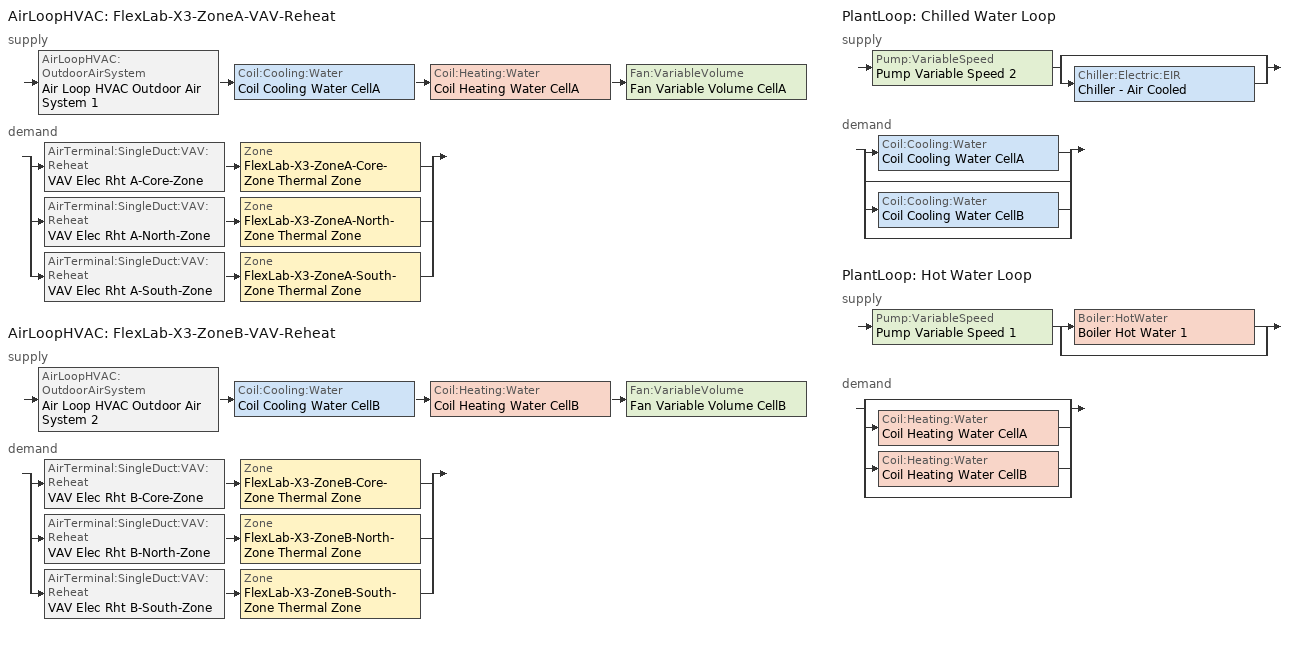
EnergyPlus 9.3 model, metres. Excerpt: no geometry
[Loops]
AirLoopHVAC 'FlexLab-X3-ZoneA-VAV-Reheat'
 supply: AirLoopHVAC:OutdoorAirSystem 'Air Loop HVAC Outdoor Air System 1' > Coil:Cooling:Water 'Coil Cooling Water CellA' > Coil:Heating:Water 'Coil Heating Water CellA' > Fan:VariableVolume 'Fan Variable Volume CellA'
 demand: split
  | AirTerminal:SingleDuct:VAV:Reheat 'VAV Elec Rht A-Core-Zone' > Zone 'FlexLab-X3-ZoneA-Core-Zone Thermal Zone'
  | AirTerminal:SingleDuct:VAV:Reheat 'VAV Elec Rht A-North-Zone' > Zone 'FlexLab-X3-ZoneA-North-Zone Thermal Zone'
  | AirTerminal:SingleDuct:VAV:Reheat 'VAV Elec Rht A-South-Zone' > Zone 'FlexLab-X3-ZoneA-South-Zone Thermal Zone'
AirLoopHVAC 'FlexLab-X3-ZoneB-VAV-Reheat'
 supply: AirLoopHVAC:OutdoorAirSystem 'Air Loop HVAC Outdoor Air System 2' > Coil:Cooling:Water 'Coil Cooling Water CellB' > Coil:Heating:Water 'Coil Heating Water CellB' > Fan:VariableVolume 'Fan Variable Volume CellB'
 demand: split
  | AirTerminal:SingleDuct:VAV:Reheat 'VAV Elec Rht B-Core-Zone' > Zone 'FlexLab-X3-ZoneB-Core-Zone Thermal Zone'
  | AirTerminal:SingleDuct:VAV:Reheat 'VAV Elec Rht B-North-Zone' > Zone 'FlexLab-X3-ZoneB-North-Zone Thermal Zone'
  | AirTerminal:SingleDuct:VAV:Reheat 'VAV Elec Rht B-South-Zone' > Zone 'FlexLab-X3-ZoneB-South-Zone Thermal Zone'
PlantLoop 'Chilled Water Loop'
 supply: Pump:VariableSpeed 'Pump Variable Speed 2' > split
  | bypass
  | Chiller:Electric:EIR 'Chiller - Air Cooled'
 demand: split
  | Coil:Cooling:Water 'Coil Cooling Water CellA'
  | bypass
  | Coil:Cooling:Water 'Coil Cooling Water CellB'
  | bypass
PlantLoop 'Hot Water Loop'
 supply: Pump:VariableSpeed 'Pump Variable Speed 1' > split
  | Boiler:HotWater 'Boiler Hot Water 1'
  | bypass
 demand: split
  | bypass
  | Coil:Heating:Water 'Coil Heating Water CellA'
  | Coil:Heating:Water 'Coil Heating Water CellB'
  | bypass
[DesignSpecification:OutdoorAir]
FlexLab-X3-ZoneA-B Ventilation: Outdoor Air Method=Sum; Outdoor Air Flow per Person {m3/s-person}=0.00707; Outdoor Air Flow per Zone Floor Area {m3/s-m2}=0; Outdoor Air Flow per Zone {m3/s}=0; Outdoor Air Flow Air Changes per Hour {1/hr}=0
[DesignSpecification:ZoneAirDistribution] Zone Air Distribution Effectiveness in Cooling Mode=1; Zone Air Distribution Effectiveness in Heating Mode=1
FlexLab-X3-ZoneA-Core-Zone Design Spec Zone Air Dist; FlexLab-X3-ZoneA-North-Zone Design Spec Zone Air Dist; FlexLab-X3-ZoneA-South-Zone Design Spec Zone Air Dist; FlexLab-X3-ZoneB-Core-Zone Design Spec Zone Air Dist; FlexLab-X3-ZoneB-North-Zone Design Spec Zone Air Dist; FlexLab-X3-ZoneB-South-Zone Design Spec Zone Air Dist
[Sizing:Zone] Zone Cooling Design Supply Air Temperature Input Method=SupplyAirTemperature; Zone Cooling Design Supply Air Temperature {C}=12.8; Zone Cooling Design Supply Air Temperature Difference {deltaC}=11.11; Zone Heating Design Supply Air Temperature Input Method=SupplyAirTemperature; Zone Heating Design Supply Air Temperature {C}=40; Zone Heating Design Supply Air Temperature Difference {deltaC}=11.11; Zone Cooling Design Supply Air Humidity Ratio {kgWater/kgDryAir}=0.0085; Zone Heating Design Supply Air Humidity Ratio {kgWater/kgDryAir}=0.008; Design Specification Outdoor Air Object=FlexLab-X3-ZoneA-B Ventilation; Cooling Design Air Flow Method=DesignDay; Cooling Design Air Flow Rate {m3/s}=0; Cooling Minimum Air Flow per Zone Floor Area {m3/s-m2}=0.000762; Cooling Minimum Air Flow {m3/s}=0; Cooling Minimum Air Flow Fraction=0; Heating Design Air Flow Method=DesignDay; Heating Design Air Flow Rate {m3/s}=0; Heating Maximum Air Flow per Zone Floor Area {m3/s-m2}=0.002032; Heating Maximum Air Flow {m3/s}=0.141576; Heating Maximum Air Flow Fraction=0.3; Account for Dedicated Outdoor Air System=No; Dedicated Outdoor Air System Control Strategy=NeutralSupplyAir; Dedicated Outdoor Air Low Setpoint Temperature for Design {C}=autosize; Dedicated Outdoor Air High Setpoint Temperature for Design {C}=autosize
Name | Design Specification Zone Air Distribution Object
FlexLab-X3-ZoneA-Core-Zone Thermal Zone | FlexLab-X3-ZoneA-Core-Zone Design Spec Zone Air Dist
FlexLab-X3-ZoneA-North-Zone Thermal Zone | FlexLab-X3-ZoneA-North-Zone Design Spec Zone Air Dist
FlexLab-X3-ZoneA-South-Zone Thermal Zone | FlexLab-X3-ZoneA-South-Zone Design Spec Zone Air Dist
FlexLab-X3-ZoneB-Core-Zone Thermal Zone | FlexLab-X3-ZoneB-Core-Zone Design Spec Zone Air Dist
FlexLab-X3-ZoneB-North-Zone Thermal Zone | FlexLab-X3-ZoneB-North-Zone Design Spec Zone Air Dist
FlexLab-X3-ZoneB-South-Zone Thermal Zone | FlexLab-X3-ZoneB-South-Zone Design Spec Zone Air Dist
[Sizing:System] Type of Load to Size On=Sensible; Design Outdoor Air Flow Rate {m3/s}=Autosize; Central Heating Maximum System Air Flow Ratio=0.3; Preheat Design Temperature {C}=7; Preheat Design Humidity Ratio {kgWater/kgDryAir}=0.008; Precool Design Temperature {C}=12.8; Precool Design Humidity Ratio {kgWater/kgDryAir}=0.008; Central Cooling Design Supply Air Temperature {C}=12.8; Central Heating Design Supply Air Temperature {C}=12.8; Type of Zone Sum to Use=NonCoincident; 100% Outdoor Air in Cooling=Yes; 100% Outdoor Air in Heating=Yes; Central Cooling Design Supply Air Humidity Ratio {kgWater/kgDryAir}=0.0085; Central Heating Design Supply Air Humidity Ratio {kgWater/kgDryAir}=0.008; Cooling Supply Air Flow Rate Method=DesignDay; Cooling Supply Air Flow Rate {m3/s}=0; Cooling Supply Air Flow Rate Per Floor Area {m3/s-m2}=0.00996765; Cooling Fraction of Autosized Cooling Supply Air Flow Rate=1; Cooling Supply Air Flow Rate Per Unit Cooling Capacity {m3/s-W}=3.94755e-05; Heating Supply Air Flow Rate Method=DesignDay; Heating Supply Air Flow Rate {m3/s}=0; Heating Supply Air Flow Rate Per Floor Area {m3/s-m2}=0.00996765; Heating Fraction of Autosized Heating Supply Air Flow Rate=1; Heating Fraction of Autosized Cooling Supply Air Flow Rate=1; Heating Supply Air Flow Rate Per Unit Heating Capacity {m3/s-W}=3.15882e-05; System Outdoor Air Method=ZoneSum; Zone Maximum Outdoor Air Fraction=1; Cooling Design Capacity Method=CoolingDesignCapacity; Cooling Design Capacity {W}=Autosize; Cooling Design Capacity Per Floor Area {W/m2}=234.7; Fraction of Autosized Cooling Design Capacity=1; Heating Design Capacity Method=HeatingDesignCapacity; Heating Design Capacity {W}=Autosize; Heating Design Capacity Per Floor Area {W/m2}=157; Fraction of Autosized Heating Design Capacity=1; Central Cooling Capacity Control Method=OnOff
FlexLab-X3-ZoneA-VAV-Reheat; FlexLab-X3-ZoneB-VAV-Reheat
[Sizing:Plant] Sizing Option=NonCoincident; Zone Timesteps in Averaging Window=1; Coincident Sizing Factor Mode=None
Name | Loop Type | Design Loop Exit Temperature {C} | Loop Design Temperature Difference {deltaC}
Chilled Water Loop | Cooling | 7.22 | 6.67
Hot Water Loop | Heating | 82 | 11
[ZoneControl:Thermostat]
Name | Zone or ZoneList | Control Type Schedule | Control 1
FlexLab-X3-ZoneA-Core-Zone Thermal Zone Thermostat | FlexLab-X3-ZoneA-Core-Zone Thermal Zone | FlexLab-X3-ZoneA-Core-Zone Thermal Zone Thermostat Schedule | Thermostat Setpoint Dual Setpoint 1
FlexLab-X3-ZoneA-North-Zone Thermal Zone Thermostat | FlexLab-X3-ZoneA-North-Zone Thermal Zone | FlexLab-X3-ZoneA-North-Zone Thermal Zone Thermostat Schedule | Thermostat Setpoint Dual Setpoint 2
FlexLab-X3-ZoneA-South-Zone Thermal Zone Thermostat | FlexLab-X3-ZoneA-South-Zone Thermal Zone | FlexLab-X3-ZoneA-South-Zone Thermal Zone Thermostat Schedule | Thermostat Setpoint Dual Setpoint 3
FlexLab-X3-ZoneB-Core-Zone Thermal Zone Thermostat | FlexLab-X3-ZoneB-Core-Zone Thermal Zone | FlexLab-X3-ZoneB-Core-Zone Thermal Zone Thermostat Schedule | Thermostat Setpoint Dual Setpoint 4
FlexLab-X3-ZoneB-North-Zone Thermal Zone Thermostat | FlexLab-X3-ZoneB-North-Zone Thermal Zone | FlexLab-X3-ZoneB-North-Zone Thermal Zone Thermostat Schedule | Thermostat Setpoint Dual Setpoint 5
FlexLab-X3-ZoneB-South-Zone Thermal Zone Thermostat | FlexLab-X3-ZoneB-South-Zone Thermal Zone | FlexLab-X3-ZoneB-South-Zone Thermal Zone Thermostat Schedule | Thermostat Setpoint Dual Setpoint 6
[ThermostatSetpoint:DualSetpoint] Heating Setpoint Temperature Schedule=HTG-SCHED; Cooling Setpoint Temperature Schedule=CLG-SCHED
Thermostat Setpoint Dual Setpoint 1; Thermostat Setpoint Dual Setpoint 2; Thermostat Setpoint Dual Setpoint 3; Thermostat Setpoint Dual Setpoint 4; Thermostat Setpoint Dual Setpoint 5; Thermostat Setpoint Dual Setpoint 6
[AirTerminal:SingleDuct:VAV:Reheat] Availability Schedule=Always On Discrete hvac_library; Zone Minimum Air Flow Input Method=FixedFlowRate; Maximum Hot Water or Steam Flow Rate {m3/s}=Autosize; Minimum Hot Water or Steam Flow Rate {m3/s}=0; Convergence Tolerance=0.001; Damper Heating Action=Normal; Maximum Flow per Zone Floor Area During Reheat {m3/s-m2}=Autocalculate; Maximum Flow Fraction During Reheat=Autocalculate; Maximum Reheat Air Temperature {C}=35
Name | Maximum Air Flow Rate {m3/s} | Fixed Minimum Air Flow Rate {m3/s} | Reheat Coil
VAV Elec Rht A-Core-Zone | 0.106188 | 0.0320924 | VAV Elec Rht Coil
VAV Elec Rht A-North-Zone | 0.106188 | 0.0320924 | VAV Elec Rht Coil 1
VAV Elec Rht A-South-Zone | 0.188779 | 0.0495544 | VAV Elec Rht Coil 2
VAV Elec Rht B-Core-Zone | 0.106188 | 0.0320924 | VAV Elec Rht Coil 3
VAV Elec Rht B-North-Zone | 0.106188 | 0.0320924 | VAV Elec Rht Coil 4
VAV Elec Rht B-South-Zone | 0.188779 | 0.0495544 | VAV Elec Rht Coil 5
[Zone equipment]
FlexLab-X3-ZoneA-Core-Zone Thermal Zone: VAV Elec Rht A-Core-Zone
FlexLab-X3-ZoneA-North-Zone Thermal Zone: VAV Elec Rht A-North-Zone
FlexLab-X3-ZoneA-South-Zone Thermal Zone: VAV Elec Rht A-South-Zone
FlexLab-X3-ZoneB-Core-Zone Thermal Zone: VAV Elec Rht B-Core-Zone
FlexLab-X3-ZoneB-North-Zone Thermal Zone: VAV Elec Rht B-North-Zone
FlexLab-X3-ZoneB-South-Zone Thermal Zone: VAV Elec Rht B-South-Zone
[Fan:VariableVolume] Fan Total Efficiency=0.6045; Pressure Rise {Pa}=500; Maximum Flow Rate {m3/s}=AutoSize; Fan Power Minimum Flow Rate Input Method=FixedFlowRate; Fan Power Minimum Flow Fraction=0; Fan Power Minimum Air Flow Rate {m3/s}=0; Motor Efficiency=0.93; Motor In Airstream Fraction=1; Fan Power Coefficient 1=0.0407599; Fan Power Coefficient 2=0.088045; Fan Power Coefficient 3=-0.0729261; Fan Power Coefficient 4=0.94374; Fan Power Coefficient 5=0
Name | Availability Schedule
Fan Variable Volume CellA | Always On Discrete 7
Fan Variable Volume CellB | Always On Discrete 19
[Coil:Cooling:Water] Design Water Flow Rate {m3/s}=0.000876954; Design Air Flow Rate {m3/s}=1.27426; Design Inlet Water Temperature {C}=11.1111; Design Inlet Air Temperature {C}=23.8889; Design Outlet Air Temperature {C}=13.3333; Design Inlet Air Humidity Ratio {kgWater/kgDryAir}=0.009; Design Outlet Air Humidity Ratio {kgWater/kgDryAir}=0.009; Type of Analysis=SimpleAnalysis; Heat Exchanger Configuration=CrossFlow
Name | Availability Schedule
Coil Cooling Water CellA | Always On Discrete 10
Coil Cooling Water CellB | Always On Discrete 22
[Coil:Heating:Water] U-Factor Times Area Value {W/K}=Autosize; Maximum Water Flow Rate {m3/s}=Autosize; Performance Input Method=UFactorTimesAreaAndDesignWaterFlowRate; Rated Capacity {W}=Autosize; Rated Inlet Water Temperature {C}=82.2; Rated Inlet Air Temperature {C}=16.6; Rated Outlet Water Temperature {C}=71.1; Rated Outlet Air Temperature {C}=32.2; Rated Ratio for Air and Water Convection=0.5
Name | Availability Schedule
Coil Heating Water CellA | Always On Discrete 9
Coil Heating Water CellB | Always On Discrete 21
[Coil:Heating:Electric] Availability Schedule=Always On Discrete hvac_library; Efficiency=1; Nominal Capacity {W}=Autosize
VAV Elec Rht Coil; VAV Elec Rht Coil 1; VAV Elec Rht Coil 2; VAV Elec Rht Coil 3; VAV Elec Rht Coil 4; VAV Elec Rht Coil 5
[Controller:WaterCoil] Control Variable=Temperature; Actuator Variable=Flow; Controller Convergence Tolerance {deltaC}=Autosize; Maximum Actuated Flow {m3/s}=Autosize; Minimum Actuated Flow {m3/s}=0
Name | Action
Controller Water Coil 2; Controller Water Coil 5 | Reverse
Controller Water Coil 1; Controller Water Coil 3 | Normal
[Controller:OutdoorAir] Minimum Outdoor Air Flow Rate {m3/s}=0; Maximum Outdoor Air Flow Rate {m3/s}=Autosize; Economizer Control Type=NoEconomizer; Economizer Control Action Type=ModulateFlow; Economizer Maximum Limit Dry-Bulb Temperature {C}=28; Economizer Maximum Limit Enthalpy {J/kg}=64000; Economizer Minimum Limit Dry-Bulb Temperature {C}=-100; Lockout Type=NoLockout; Minimum Limit Type=FixedMinimum; Minimum Outdoor Air Schedule=MinOA_MotorizedDamper_Sched; High Humidity Control=No; Control High Indoor Humidity Based on Outdoor Humidity Ratio=Yes; Heat Recovery Bypass Control Type=BypassWhenWithinEconomizerLimits
Name | Mechanical Ventilation Controller
Controller Outdoor Air 1 | Controller Mechanical Ventilation 1
Controller Outdoor Air 2 | Controller Mechanical Ventilation 2
[Controller:MechanicalVentilation]
Name | Availability Schedule | Demand Controlled Ventilation | System Outdoor Air Method | Zone or ZoneList 1 | Design Specification Outdoor Air Object Name 1 | Design Specification Zone Air Distribution Object Name 1 | Zone or ZoneList 2 | Design Specification Outdoor Air Object Name 2 | Design Specification Zone Air Distribution Object Name 2 | Zone or ZoneList 3 | Design Specification Outdoor Air Object Name 3 | Design Specification Zone Air Distribution Object Name 3 | Design Specification Outdoor Air Object Name 4 | Design Specification Zone Air Distribution Object Name 4 | Zone or ZoneList 5 | Design Specification Outdoor Air Object Name 5 | Zone or ZoneList 6 | Design Specification Outdoor Air Object Name 6 | Design Specification Zone Air Distribution Object Name 6 | Zone or ZoneList 7 | Design Specification Outdoor Air Object Name 7 | Design Specification Zone Air Distribution Object Name 7 | Zone or ZoneList 8 | Design Specification Outdoor Air Object Name 8 | Design Specification Zone Air Distribution Object Name 8
Controller Mechanical Ventilation 1 | Always On Discrete 11 | No | ZoneSum | FlexLab-X3-ZoneA-Core-Zone Thermal Zone | FlexLab-X3-ZoneA-B Ventilation | FlexLab-X3-ZoneA-Core-Zone Design Spec Zone Air Dist | FlexLab-X3-ZoneA-North-Zone Thermal Zone | FlexLab-X3-ZoneA-B Ventilation | FlexLab-X3-ZoneA-North-Zone Design Spec Zone Air Dist | FlexLab-X3-ZoneA-South-Zone Thermal Zone | FlexLab-X3-ZoneA-B Ventilation | FlexLab-X3-ZoneA-South-Zone Design Spec Zone Air Dist
 |  |  |  |  |  |  |  |  |  |  |  |  | Controller Mechanical Ventilation 2 | Always On Discrete 23 | No | ZoneSum | FlexLab-X3-ZoneB-Core-Zone Thermal Zone | FlexLab-X3-ZoneA-B Ventilation | FlexLab-X3-ZoneB-Core-Zone Design Spec Zone Air Dist | FlexLab-X3-ZoneB-North-Zone Thermal Zone | FlexLab-X3-ZoneA-B Ventilation | FlexLab-X3-ZoneB-North-Zone Design Spec Zone Air Dist | FlexLab-X3-ZoneB-South-Zone Thermal Zone | FlexLab-X3-ZoneA-B Ventilation | FlexLab-X3-ZoneB-South-Zone Design Spec Zone Air Dist
[AirLoopHVAC] Design Supply Air Flow Rate {m3/s}=AutoSize
FlexLab-X3-ZoneA-VAV-Reheat; FlexLab-X3-ZoneB-VAV-Reheat
[Pump:VariableSpeed] Design Maximum Flow Rate {m3/s}=Autosize; Design Pump Head {Pa}=179352; Design Power Consumption {W}=Autosize; Motor Efficiency=0.9; Fraction of Motor Inefficiencies to Fluid Stream=0; Coefficient 1 of the Part Load Performance Curve=0; Coefficient 2 of the Part Load Performance Curve=1; Coefficient 3 of the Part Load Performance Curve=0; Coefficient 4 of the Part Load Performance Curve=0; Design Minimum Flow Rate {m3/s}=0; Pump Control Type=Intermittent; Skin Loss Radiative Fraction=0.5; Design Power Sizing Method=PowerPerFlowPerPressure; Design Electric Power per Unit Flow Rate {W/(m3/s)}=348701.1; Design Shaft Power per Unit Flow Rate per Unit Head {W/((m3/s)-Pa)}=1.28205; Design Minimum Flow Rate Fraction=0
Pump Variable Speed 2; Pump Variable Speed 1
[Boiler:HotWater]
Boiler Hot Water 1: Fuel Type=NaturalGas; Nominal Capacity {W}=Autosize; Nominal Thermal Efficiency=0.8; Efficiency Curve Temperature Evaluation Variable=LeavingBoiler; Normalized Boiler Efficiency Curve=Boiler Efficiency; Design Water Flow Rate {m3/s}=Autosize; Minimum Part Load Ratio=0; Maximum Part Load Ratio=1; Optimum Part Load Ratio=1; Water Outlet Upper Temperature Limit {C}=99; Boiler Flow Mode=ConstantFlow; Parasitic Electric Load {W}=0; Sizing Factor=1
[Chiller:Electric:EIR]
Chiller - Air Cooled: Reference Capacity {W}=Autosize; Reference COP {W/W}=5.5; Reference Leaving Chilled Water Temperature {C}=6.67; Reference Entering Condenser Fluid Temperature {C}=29.4; Reference Chilled Water Flow Rate {m3/s}=Autosize; Reference Condenser Fluid Flow Rate {m3/s}=Autosize; Cooling Capacity Function of Temperature Curve=OS:Curve:Biquadratic 3; Electric Input to Cooling Output Ratio Function of Temperature Curve=OS:Curve:Biquadratic 4; Electric Input to Cooling Output Ratio Function of Part Load Ratio Curve=OS:Curve:Quadratic 4; Minimum Part Load Ratio=0.1; Maximum Part Load Ratio=1; Optimum Part Load Ratio=1; Minimum Unloading Ratio=0.2; Condenser Type=AirCooled; Condenser Fan Power Ratio {W/W}=0; Fraction of Compressor Electric Consumption Rejected by Condenser=1; Leaving Chilled Water Lower Temperature Limit {C}=2; Chiller Flow Mode=NotModulated; Sizing Factor=1; Basin Heater Capacity {W/K}=0; Basin Heater Setpoint Temperature {C}=10; Condenser Heat Recovery Relative Capacity Fraction=1
[PlantLoop] Fluid Type=Water; Maximum Loop Temperature {C}=100; Minimum Loop Temperature {C}=0; Maximum Loop Flow Rate {m3/s}=Autosize; Minimum Loop Flow Rate {m3/s}=0; Plant Loop Volume {m3}=Autocalculate; Load Distribution Scheme=Optimal; Plant Loop Demand Calculation Scheme=SingleSetpoint
Name | Plant Equipment Operation Scheme
Chilled Water Loop | Chilled Water Loop Operation Schemes
Hot Water Loop | Hot Water Loop Operation Schemes
[PlantEquipmentList]
Chilled Water Loop Cooling Equipment List: Chiller - Air Cooled
Hot Water Loop Heating Equipment List: Boiler Hot Water 1
[PlantEquipmentOperation:CoolingLoad]
Chilled Water Loop Cooling Operation Scheme: Load Range 1 Lower Limit {W}=0; Load Range 1 Upper Limit {W}=1000000000; Range 1 Equipment List=Chilled Water Loop Cooling Equipment List
[PlantEquipmentOperation:HeatingLoad]
Hot Water Loop Heating Operation Scheme: Load Range 1 Lower Limit {W}=0; Load Range 1 Upper Limit {W}=1000000000; Range 1 Equipment List=Hot Water Loop Heating Equipment List
[PlantEquipmentOperationSchemes]
Name | Control Scheme 1 | Control Scheme 1 Schedule
Chilled Water Loop Operation Schemes | Chilled Water Loop Cooling Operation Scheme | Always On Discrete 31
Hot Water Loop Operation Schemes | Hot Water Loop Heating Operation Scheme | Always On Discrete 32
[SetpointManager:Scheduled] Control Variable=Temperature
Name | Schedule
Setpoint Manager Scheduled 1 | Deck_Temperature
Setpoint Manager Scheduled 4 | Deck_Temperature 2
Setpoint Manager Scheduled 3 | Chilled_Water_Temperature
Setpoint Manager Scheduled 2 | Hot_Water_Temperature
[SetpointManager:MixedAir] Control Variable=Temperature
Node 8 OS Default SPM; Node 9 OS Default SPM; Node 10 OS Default SPM; Node 58 OS Default SPM; Node 59 OS Default SPM; Node 60 OS Default SPM
[Schedule:Day:Interval]
Chilled_Water_Temperature_Default; Chilled_Water_Temperature_Summer_Design_Day; Chilled_Water_Temperature_Winter_Design_Day: No, 24:00, 6.7
Deck_Temperature_Default; Deck_Temperature_Default 2; Deck_Temperature_Summer_Design_Day; Deck_Temperature_Summer_Design_Day 2; Deck_Temperature_Winter_Design_Day; Deck_Temperature_Winter_Design_Day 2: No, 24:00, 12.8
Hot_Water_Temperature_Default; Hot_Water_Temperature_Summer_Design_Day; Hot_Water_Temperature_Winter_Design_Day: No, 24:00, 67
[Schedule:Week:Daily]
Chilled_Water_Temperature Week Rule - Jan1-Dec31: Chilled_Water_Temperature_Default, Chilled_Water_Temperature_Default, Chilled_Water_Temperature_Default, Chilled_Water_Temperature_Default, Chilled_Water_Temperature_Default, Chilled_Water_Temperature_Default, Chilled_Water_Temperature_Default, Chilled_Water_Temperature_Default, Chilled_Water_Temperature_Summer_Design_Day, Chilled_Water_Temperature_Winter_Design_Day, Chilled_Water_Temperature_Default, Chilled_Water_Temperature_Default
Deck_Temperature Week Rule - Jan1-Dec31: Deck_Temperature_Default, Deck_Temperature_Default, Deck_Temperature_Default, Deck_Temperature_Default, Deck_Temperature_Default, Deck_Temperature_Default, Deck_Temperature_Default, Deck_Temperature_Default, Deck_Temperature_Summer_Design_Day, Deck_Temperature_Winter_Design_Day, Deck_Temperature_Default, Deck_Temperature_Default
Deck_Temperature 2 Week Rule - Jan1-Dec31: Deck_Temperature_Default 2, Deck_Temperature_Default 2, Deck_Temperature_Default 2, Deck_Temperature_Default 2, Deck_Temperature_Default 2, Deck_Temperature_Default 2, Deck_Temperature_Default 2, Deck_Temperature_Default 2, Deck_Temperature_Summer_Design_Day 2, Deck_Temperature_Winter_Design_Day 2, Deck_Temperature_Default 2, Deck_Temperature_Default 2
Hot_Water_Temperature Week Rule - Jan1-Dec31: Hot_Water_Temperature_Default, Hot_Water_Temperature_Default, Hot_Water_Temperature_Default, Hot_Water_Temperature_Default, Hot_Water_Temperature_Default, Hot_Water_Temperature_Default, Hot_Water_Temperature_Default, Hot_Water_Temperature_Default, Hot_Water_Temperature_Summer_Design_Day, Hot_Water_Temperature_Winter_Design_Day, Hot_Water_Temperature_Default, Hot_Water_Temperature_Default
[Schedule:Year]
Chilled_Water_Temperature: Chilled_Water_Temperature Week Rule - Jan1-Dec31, 1, 1, 12, 31
Deck_Temperature: Deck_Temperature Week Rule - Jan1-Dec31, 1, 1, 12, 31
Deck_Temperature 2: Deck_Temperature 2 Week Rule - Jan1-Dec31, 1, 1, 12, 31
Hot_Water_Temperature: Hot_Water_Temperature Week Rule - Jan1-Dec31, 1, 1, 12, 31
[Schedule:Compact]
FlexLab-X3-ZoneA-Core-Zone Thermal Zone Thermostat Schedule; FlexLab-X3-ZoneA-North-Zone Thermal Zone Thermostat Schedule; FlexLab-X3-ZoneA-South-Zone Thermal Zone Thermostat Schedule; FlexLab-X3-ZoneB-Core-Zone Thermal Zone Thermostat Schedule; FlexLab-X3-ZoneB-North-Zone Thermal Zone Thermostat Schedule; FlexLab-X3-ZoneB-South-Zone Thermal Zone Thermostat Schedule: Through: 12/31, For: AllDays, Until: 24:00, 4
HTG-SCHED: Through: 12/31, For: WinterDesignDay, Until: 24:00, 21, For: AllOtherDays, Until: 05:00, 15.6, Until: 06:00, 17.8, Until: 07:00, 19.4, Until: 22:00, 21.1, Until: 24:00, 15.6
CLG-SCHED: Through: 12/31, For: SummerDesignDay, Until: 06:00, 26.7, Until: 22:00, 23.3, Until: 24:00, 26.7, For: AllOtherDays, Until: 05:00, 26.7, Until: 06:00, 25.6, Until: 07:00, 25, Until: 22:00, 23.3, Until: 24:00, 26.7
MinOA_MotorizedDamper_Sched: Through: 12/31, For: SummerDesignDay WinterDesignDay, Until: 06:00, 0, Until: 22:00, 1, Until: 24:00, 0.05, For: AllOtherDays, Until: 24:00, 1
[Schedule:Constant] Hourly Value=1
Always On Discrete hvac_library; Always On Discrete 11; Always On Discrete 23; Always On Discrete 10; Always On Discrete 19; Always On Discrete 21; Always On Discrete 22; Always On Discrete 7; Always On Discrete 9; Always On Discrete 31; Always On Discrete 32
[Curve:Quadratic]
OS:Curve:Quadratic 4: Coefficient1 Constant=1.68531; Coefficient2 x=-0.999344; Coefficient3 x**2=0.314032; Minimum Value of x=0; Maximum Value of x=1.2
[Curve:Biquadratic] Minimum Value of x=0; Minimum Value of y=0
Name | Coefficient1 Constant | Coefficient2 x | Coefficient3 x**2 | Coefficient4 y | Coefficient5 y**2 | Coefficient6 x*y | Maximum Value of x | Maximum Value of y | Input Unit Type for X | Input Unit Type for Y | Output Unit Type
OS:Curve:Biquadratic 3 | 1.04338 | 0.0407077 | 0.0004506 | -0.0041514 | -8.86e-05 | -0.0003467 | 20 | 50
OS:Curve:Biquadratic 4 | 0.596191 | -0.0099496 | 0.0007888 | 0.0004506 | 0.0004875 | -0.0007623 | 20 | 50
Boiler Efficiency | 1 | 0 | 0 | 0 | 0 | 0 | 1 | 1 | Dimensionless | Dimensionless | Dimensionless
